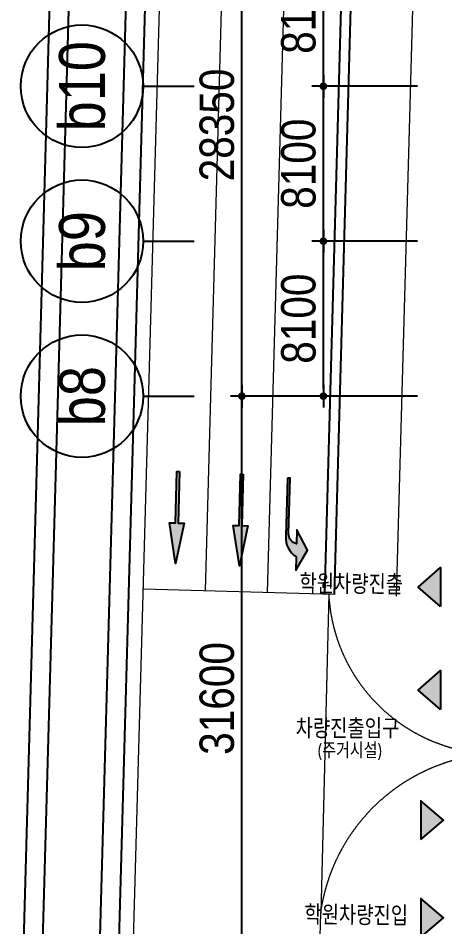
# Model space of a CAD drawing. Header units: millimetres. Extents: x 75184266 to 76346726, y -35850126 to -33679385.
# Drawn here: x 75269839 to 75292167, y -34941699 to -34894206 of the extents above; entities that cross this region are included whole.
import ezdxf
from ezdxf.enums import TextEntityAlignment as Align
from ezdxf.xclip import XClip

# ---------------------------------------------------------------- set-up
doc = ezdxf.new("R2010")
doc.units = ezdxf.units.MM
doc.header["$LTSCALE"] = 50
doc.header["$MEASUREMENT"] = 0
doc.header["$XCLIPFRAME"] = 2
doc.header["$PDMODE"] = 1
doc.header["$PDSIZE"] = -3
doc.linetypes.add('XR-지하3층$0$L2-2', pattern=[2.5, 1, -1.5])
doc.layers.get('0').update_dxf_attribs({"linetype": 'CONTINUOUS'})
doc.layers.get('Defpoints').update_dxf_attribs({"color": 51, "linetype": 'CONTINUOUS'})
for name, color, linetype, lineweight in [('XR-지하3층$0$$-길가장자리선', 7, 'CONTINUOUS', 0), ('XR-지하3층$0$$-정지선', 6, 'CONTINUOUS', 0), ('XR-지하3층$0$$-차로분리', 7, 'CONTINUOUS', 0)]:
    doc.layers.add(name, color=color, linetype=linetype, lineweight=lineweight)
for name, color, linetype in [('XR-지하3층$0$-노면표시', 1, 'CONTINUOUS'), ('XR-지하3층$0$0중앙선', 1, 'CONTINUOUS'), ('XR-지하3층$0$보도라인', 7, 'CONTINUOUS')]:
    doc.layers.add(name, color=color, linetype=linetype)
doc.layers.add('건축', color=8, linetype='CONTINUOUS', plot=False)
doc.styles.add('XR-지하3층$0$20110829_평면도_면적조정$0$돋움', font='')
doc.styles.add('XR-지하3층$0$돋움', font='', dxfattribs={"width": 0.9})
doc.styles.add('XR-지하3층$0$울릉도m', font='')
doc.styles.get('XR-지하3층$0$20110829_평면도_면적조정$0$돋움').set_extended_font_data('Dotum')
doc.styles.get('XR-지하3층$0$돋움').set_extended_font_data('Dotum')
doc.styles.get('XR-지하3층$0$울릉도m').set_extended_font_data('Malgun Gothic')
doc.dimstyles.new('XR-지하3층$0$20110829_평면도_면적조정$0$std_style', dxfattribs={"dimscale": 400, "dimtxt": 3, "dimasz": 1, "dimexe": 1.5, "dimexo": 2, "dimgap": 1, "dimtad": 1, "dimtoh": 1, "dimdec": 0, "dimzin": 0, "dimdsep": 46, "dimtxsty": 'XR-지하3층$0$돋움', "dimblk": 'XR-지하3층$0$20110829_평면도_면적조정$0$01420DDOT01', "dimblk1": 'XR-지하3층$0$20110829_평면도_면적조정$0$01420DDOT01', "dimblk2": 'XR-지하3층$0$20110829_평면도_면적조정$0$01420DDOT01', "dimcen": 2.5, "dimdle": 8, "dimclrd": 256, "dimclre": 256, "dimclrt": 256, "dimadec": 0, "dimazin": 0, "dimtfac": 1, "dimtdec": 0, "dimtix": 1, "dimtmove": 2, "dimatfit": 3, "dimldrblk": 'XR-지하3층$0$20110829_평면도_면적조정$0$_ClosedBlank', "dimfxl": 1, "dimtolj": 1, "dimtzin": 0, "dimlwd": -1, "dimlwe": -1, "dimarcsym": 0})

# ---------------------------------------------------------------- blocks, each defined once
blk = doc.blocks.new('XR-지하3층$0$20110829_평면도_면적조정$0$01420DDOT01')
blk.add_line((-1.5, 0), (1.5, 0))
at = {"const_width": 0.5}
blk.add_lwpolyline([(-0.25, 0, 1), (0.25, 0, 1)], format="xyb", close=True, dxfattribs=at)
blk = doc.blocks.new('*D258')
at = {"layer": 'Defpoints', "color": 0, "transparency": 16777216}
for p in [(75285812.19376442, -34897761.79008884), (75291538.98045352, -34897761.79008884, -2.355740948e-07), (75291538.98050144, -34905861.79008885, -2.355740948e-07)]:
    blk.add_point(p, dxfattribs=at)
at = {"layer": '건축'}
for p, q in [((75290738.98045352, -34897761.79008884), (75285212.19376442, -34897761.79008884)), ((75285812.19376442, -34905461.79008885), (75285812.19376442, -34898161.79008884)), ((75290738.98050144, -34905861.79008885), (75285212.19376442, -34905861.79008885))]:
    blk.add_line(p, q, dxfattribs=at)
at = {"layer": '건축', "xscale": 400, "yscale": 400, "zscale": 400}
for p, rotation in [((75285812.19376442, -34897761.79008884), 90), ((75285812.19376442, -34905861.79008885), 270)]:
    blk.add_blockref('XR-지하3층$0$20110829_평면도_면적조정$0$01420DDOT01', p, dxfattribs=dict(at, rotation=rotation))
at = {"layer": '건축', "insert": (75284510.97259754, -34901811.79008884), "char_height": 1800, "attachment_point": 5, "rotation": 90, "style": 'XR-지하3층$0$돋움'}
blk.add_mtext('\\A1;8100', dxfattribs=at)
blk = doc.blocks.new('XR-지하3층$0$20110829_평면도_면적조정$0$_ClosedBlank')
at = {"color": 0, "linetype": 'ByBlock', "lineweight": -2}
for p, q in [((-1, 0.1666666666666666), (0, 0)), ((-1, 0.1666666666666666), (-1, -0.1666666666666666)), ((0, 0), (-1, -0.1666666666666666))]:
    blk.add_line(p, q, dxfattribs=at)
blk = doc.blocks.new('*D259')
at = {"layer": 'Defpoints', "color": 0, "transparency": 16777216}
for p in [(75285812.19376442, -34889661.79008882), (75291538.9804535, -34889661.79008882, -2.355740948e-07), (75291538.98050144, -34897761.79008884, -2.355740948e-07)]:
    blk.add_point(p, dxfattribs=at)
at = {"layer": '건축'}
for p, q in [((75290738.9804535, -34889661.79008882), (75285212.19376442, -34889661.79008882)), ((75285812.19376442, -34897361.79008884), (75285812.19376442, -34890061.79008882)), ((75290738.98050144, -34897761.79008884), (75285212.19376442, -34897761.79008884))]:
    blk.add_line(p, q, dxfattribs=at)
at = {"layer": '건축', "xscale": 400, "yscale": 400, "zscale": 400}
for p, rotation in [((75285812.19376442, -34889661.79008882), 90), ((75285812.19376442, -34897761.79008884), 270)]:
    blk.add_blockref('XR-지하3층$0$20110829_평면도_면적조정$0$01420DDOT01', p, dxfattribs=dict(at, rotation=rotation))
at = {"layer": '건축', "insert": (75284510.97259754, -34893711.79008882), "char_height": 1800, "attachment_point": 5, "rotation": 90, "style": 'XR-지하3층$0$돋움'}
blk.add_mtext('\\A1;8100', dxfattribs=at)
blk = doc.blocks.new('*D277')
at = {"layer": 'Defpoints', "color": 0, "transparency": 16777216}
for p in [(75285812.19376442, -34905861.79008885), (75291538.98045352, -34905861.79008885, -2.355740948e-07), (75291538.98050143, -34913961.79008886, -2.355740948e-07)]:
    blk.add_point(p, dxfattribs=at)
at = {"layer": '건축'}
for p, q in [((75290738.98045352, -34905861.79008885), (75285212.19376442, -34905861.79008885)), ((75285812.19376442, -34913561.79008886), (75285812.19376442, -34906261.79008885)), ((75290738.98050143, -34913961.79008886), (75285212.19376442, -34913961.79008886))]:
    blk.add_line(p, q, dxfattribs=at)
at = {"layer": '건축', "xscale": 400, "yscale": 400, "zscale": 400}
for p, rotation in [((75285812.19376442, -34905861.79008885), 90), ((75285812.19376442, -34913961.79008886), 270)]:
    blk.add_blockref('XR-지하3층$0$20110829_평면도_면적조정$0$01420DDOT01', p, dxfattribs=dict(at, rotation=rotation))
at = {"layer": '건축', "insert": (75284510.97259754, -34909911.79008885), "char_height": 1800, "attachment_point": 5, "rotation": 90, "style": 'XR-지하3층$0$돋움'}
blk.add_mtext('\\A1;8100', dxfattribs=at)
blk = doc.blocks.new('*D278')
at = {"layer": 'Defpoints', "color": 0, "transparency": 16777216}
for p in [(75281545.52609628, -34885611.79008883), (75291538.9803337, -34885611.79008883, -2.355740948e-07), (75291538.98050141, -34913961.79008885, -2.355740948e-07)]:
    blk.add_point(p, dxfattribs=at)
at = {"layer": '건축'}
for p, q in [((75290738.9803337, -34885611.79008883), (75280945.52609628, -34885611.79008883)), ((75281545.52609628, -34913561.79008885), (75281545.52609628, -34886011.79008883)), ((75290738.98050141, -34913961.79008885), (75280945.52609628, -34913961.79008885))]:
    blk.add_line(p, q, dxfattribs=at)
at = {"layer": '건축', "xscale": 400, "yscale": 400, "zscale": 400}
for p, rotation in [((75281545.52609628, -34885611.79008883), 90), ((75281545.52609628, -34913961.79008885), 270)]:
    blk.add_blockref('XR-지하3층$0$20110829_평면도_면적조정$0$01420DDOT01', p, dxfattribs=dict(at, rotation=rotation))
at = {"layer": '건축', "insert": (75280244.3049294, -34899786.79008884), "char_height": 1800, "attachment_point": 5, "rotation": 90, "style": 'XR-지하3층$0$돋움'}
blk.add_mtext('\\A1;28350', dxfattribs=at)
blk = doc.blocks.new('*D287')
at = {"layer": 'Defpoints', "color": 0, "transparency": 16777216}
for p in [(75281545.52579989, -34913961.79008886), (75291538.98000269, -34913961.79008886, -2.355740948e-07), (75291538.98018965, -34945561.79008889, -2.355740948e-07)]:
    blk.add_point(p, dxfattribs=at)
at = {"layer": '건축'}
for p, q in [((75290738.98000269, -34913961.79008886), (75280945.52579989, -34913961.79008886)), ((75281545.52579989, -34945161.79008889), (75281545.52579989, -34914361.79008886)), ((75290738.98018965, -34945561.79008889), (75280945.52579989, -34945561.79008889))]:
    blk.add_line(p, q, dxfattribs=at)
at = {"layer": '건축', "xscale": 400, "yscale": 400, "zscale": 400}
for p, rotation in [((75281545.52579989, -34913961.79008886), 90), ((75281545.52579989, -34945561.79008889), 270)]:
    blk.add_blockref('XR-지하3층$0$20110829_평면도_면적조정$0$01420DDOT01', p, dxfattribs=dict(at, rotation=rotation))
at = {"layer": '건축', "insert": (75280244.304633, -34929761.79008887), "char_height": 1800, "attachment_point": 5, "rotation": 90, "style": 'XR-지하3층$0$돋움'}
blk.add_mtext('\\A1;31600', dxfattribs=at)
blk = doc.blocks.new('XR-지하3층$0$A$C0CEE15A2')
at = {"layer": 'XR-지하3층$0$-노면표시'}
blk.add_hatch(color=0, dxfattribs=at).paths.add_polyline_path([(0.3899994678722578, -1.295120455e-07), (0.3899994676976348, 3.359999870473982), (-5.321999197e-07, 3.359999870444879), (0.4799994676650388, 5.99999987037154), (0.9599994677046196, 3.359999870386673), (0.5699994677488576, 3.359999870473982), (0.5699994678652729, -1.295120455e-07)])
at = {"layer": 'XR-지하3층$0$-노면표시', "color": 0}
blk.add_lwpolyline([(0.3899994678722578, -1.295120455e-07), (0.3899994676976348, 3.359999870473982), (-5.321999197e-07, 3.359999870444879), (0.4799994676650388, 5.99999987037154), (0.9599994677046196, 3.359999870386673), (0.5699994677488576, 3.359999870473982), (0.5699994678652729, -1.295120455e-07)], close=True, dxfattribs=at)
blk = doc.blocks.new('XR-지하3층$0$A$C33D12ECD')
at = {"layer": 'XR-지하3층$0$-노면표시'}
h = blk.add_hatch(color=0, dxfattribs=at)
edge = h.paths.add_edge_path()
edge.add_line((-2.087945177e-07, -6.79865479e-08), (-2.09260179e-07, 3.803094377566593))
edge.add_arc((1.502735466064706, 3.846708279363833), 1.503368445300125, 121.34045414731781, 181.662428903417, ccw=False)
edge.add_line((0.7208000427890511, 5.130722950678316), (0.7208000427890511, 5.999999932013452))
edge.add_line((0.7208000427890511, 5.999999932013452), (1.44080004276111, 4.67999993203557))
edge.add_line((1.44080004276111, 4.67999993203557), (0.7208000427890511, 3.359999931999481))
edge.add_line((0.7208000427890511, 3.359999931999481), (0.7208000427890511, 4.279563535179477))
edge.add_arc((0.8942707063816375, 3.583830494942941), 0.7170331473537509, 104.0003825609217, 174.9691937768473)
edge.add_line((0.1799997907910438, 3.646708102605771), (0.1799997912567051, -6.792834028601646e-08))
edge.add_line((0.1799997912567051, -6.79283403e-08), (-2.087945177031703e-07, -6.79865479e-08))
at = {"layer": 'XR-지하3층$0$-노면표시', "color": 0}
blk.add_lwpolyline([(-2.087945177e-07, -6.79865479e-08), (-2.09260179e-07, 3.803094377566593, -0.2694555061927728), (0.7208000427890511, 5.130722950678316), (0.7208000427890511, 5.999999932013452), (1.44080004276111, 4.67999993203557), (0.7208000427890511, 3.359999931999481), (0.7208000427890511, 4.279563535179477, 0.319952499279147), (0.1799997907910438, 3.646708102605771), (0.1799997912567051, -6.79283403e-08)], format="xyb", close=True, dxfattribs=at)
blk = doc.blocks.new('XR-지하3층$0$A$C723B38EE')
at = {"layer": 'XR-지하3층$0$$-길가장자리선', "color": 8}
blk.add_lwpolyline([(158.3657271161936, 186.6705621869769), (161.9725799737207, 315.9186574233609)], dxfattribs=at)
at = {"layer": 'XR-지하3층$0$$-정지선', "color": 8}
blk.add_line((170.51175515083, 263.4319031071864), (160.5156467222114, 263.7108588024785), dxfattribs=at)
at = {"layer": 'XR-지하3층$0$$-차로분리', "color": 8, "linetype": 'XR-지하3층$0$L2-2', "ltscale": 30}
for p in [(170.2154991447751, 263.4401705545315), (169.6371927779692, 241.0548001585266)]:
    blk.add_line(p, (169.7964999352116, 246.7634185703646), dxfattribs=at)
at = {"layer": 'XR-지하3층$0$$-차로분리', "color": 8, "linetype": 'XR-지하3층$0$L2-2', "ltscale": 80, "flags": 128}
for points in [[(163.7643819615768, 263.6201982014827), (165.1625090752059, 313.7207355622013)], [(167.0134309613932, 263.5295288446141), (168.416132341139, 313.6371555346777)], [(173.760490390312, 263.3412425062415), (175.0755489084549, 310.4650968219357)]]:
    blk.add_lwpolyline(points, dxfattribs=at)
at = {"layer": 'XR-지하3층$0$$-차로분리', "color": 8, "linetype": 'XR-지하3층$0$L2-2', "ltscale": 30, "flags": 128}
for points in [[(170.2154991447751, 263.4401705545388, 0.3853734974877132), (178.5942510533932, 255.1024997972781, 33.15928212849435)], [(169.7964999352116, 246.7634185703646, -0.3519548336868403), (178.5942510533932, 255.1067696650644, -33.15928212849435)]]:
    blk.add_lwpolyline(points, format="xyb", dxfattribs=at)
at = {"layer": 'XR-지하3층$0$0중앙선', "color": 8}
for p, q in [((170.0119497294799, 263.4458508919706), (171.4104632923117, 313.5602362841382)), ((170.51175515083, 263.4319031071864), (171.910299629686, 313.547396341899))]:
    blk.add_line(p, q, dxfattribs=at)
at = {"layer": 'XR-지하3층$0$보도라인', "color": 8}
for points in [[(157.5797359500138, 185.3913163199831), (161.3287141549517, 319.7323363709074)], [(152.6134877158329, 186.6705307940865), (156.1657641618366, 313.962932947652)], [(153.6138772490376, 186.6705388459157), (157.1653750045516, 313.935037378149)], [(156.6150458491611, 186.6705630014548), (160.1642075333075, 313.8513506696472)]]:
    blk.add_lwpolyline(points, dxfattribs=at)
at = {"layer": 'XR-지하3층$0$-노면표시', "color": 8, "yscale": 0.7999904672359737}
for name, p, xscale, zscale, rotation in [('XR-지하3층$0$A$C0CEE15A2', (162.7235569773329, 269.8394377223958), 0.7999904672359737, 0.7999904672359737, 178.4014942388451), ('XR-지하3층$0$A$C0CEE15A2', (166.0575816224591, 269.706931281813), 0.7999904672359737, 0.7999904672359737, 178.4014942388451), ('XR-지하3층$0$A$C33D12ECD', (168.0491515916364, 269.5141923676711), -0.7999904672359737, 0.7999904672359744, 178.4014942504556)]:
    blk.add_blockref(name, p, dxfattribs=dict(at, xscale=xscale, zscale=zscale, rotation=rotation))

msp = doc.modelspace()

# ---------------------------------------------------------------- hatches: boundary and pattern name
at = {"layer": '건축', "ltscale": 1000}
h = msp.add_hatch(color=256, dxfattribs=at)
h.dxf.hatch_style = 1
h.paths.add_polyline_path([(75291944.55525115, -34924949.19376849), (75290766.19639403, -34923937.64579199), (75291944.55525115, -34922926.0978155)])
h = msp.add_hatch(color=256, dxfattribs=at)
h.dxf.hatch_style = 1
h.paths.add_polyline_path([(75291944.55525115, -34930332.66948565), (75290766.19639403, -34929321.12150915), (75291944.55525115, -34928309.57353267)])
h = msp.add_hatch(color=256, dxfattribs=at)
h.dxf.hatch_style = 1
h.paths.add_polyline_path([(75290911.53194444, -34937140.81751622), (75292089.89080161, -34936129.26953973), (75290911.53194444, -34935117.72156322)])
h = msp.add_hatch(color=256, dxfattribs=at)
h.dxf.hatch_style = 1
h.paths.add_polyline_path([(75290911.53194444, -34942241.78516896), (75292089.89080161, -34941230.23719248), (75290911.53194444, -34940218.68921597)])

# ---------------------------------------------------------------- linework, layer by layer
at = {"layer": '건축'}
for p, q in [((75276378.85547434, -34897761.76996377), (75279045.522141, -34897761.76994798)), ((75276378.85552227, -34905861.76996378), (75279045.52218893, -34905861.76994798)), ((75276378.85552227, -34913961.76996379), (75279045.52218893, -34913961.76994799))]:
    msp.add_line(p, q, dxfattribs=at)
at = {"layer": '건축', "ltscale": 1000}
for points in [[(75291944.55525115, -34924949.19376849), (75290766.19639403, -34923937.64579199), (75290766.19639403, -34923937.64579199), (75291944.55525115, -34922926.0978155)], [(75291944.55525115, -34930332.66948565), (75290766.19639403, -34929321.12150915), (75290766.19639403, -34929321.12150915), (75291944.55525115, -34928309.57353267)], [(75290911.53194444, -34937140.81751622), (75292089.89080161, -34936129.26953973), (75292089.89080161, -34936129.26953973), (75290911.53194444, -34935117.72156322)], [(75290911.53194444, -34942241.78516896), (75292089.89080161, -34941230.23719248), (75292089.89080161, -34941230.23719248), (75290911.53194444, -34940218.68921597)]]:
    msp.add_lwpolyline(points, close=True, dxfattribs=at)
at = {"layer": '건축'}
for centre in [(75273178.85547432, -34897761.7699827), (75273178.85552226, -34905861.7699827), (75273178.85552226, -34913961.76998271)]:
    msp.add_circle(centre, 3200, dxfattribs=at)

# ---------------------------------------------------------------- block references
at = {"layer": '건축', "ltscale": 0.5}
ref = msp.add_blockref('XR-지하3층$0$A$C723B38EE', (75115875.25999251, -35187756.20551546), dxfattribs=dict(at, xscale=999.9999999999998, yscale=999.9999999999998, zscale=999.9999999999998))
XClip(ref).set_block_clipping_path([(137.77984422676673, 119.99583575721772), (497.85118767648237, 396.6664658142836)])

# ---------------------------------------------------------------- texts
at = {"layer": '건축', "style": 'XR-지하3층$0$20110829_평면도_면적조정$0$돋움', "width": 0.9}
for s, p in [('b10', (75273178.85547432, -34897761.7699827)), ('b9', (75273178.85552226, -34905861.7699827)), ('b8', (75273178.85552226, -34913961.76998271))]:
    msp.add_text(s, height=2400, rotation=90, dxfattribs=at).set_placement(p, align=Align.MIDDLE_CENTER)
at = {"layer": '건축', "style": 'XR-지하3층$0$울릉도m', "width": 0.8}
for s, p in [('학원차량진출', (75284553.3197738, -34924177.31968967)), ('학원차량진입', (75284813.0048466, -34941485.51430494))]:
    msp.add_text(s, height=900, rotation=359.3612934338562, dxfattribs=at).set_placement(p)
for s, height, p in [('차량진출입구', 900, (75284359.3773013, -34931754.40824005)), ('(주거시설)', 719.9999999999999, (75285523.99657367, -34932814.97768943))]:
    msp.add_text(s, height=height, dxfattribs=at).set_placement(p)

# ---------------------------------------------------------------- dimensions: what is measured, and where the dimension line sits
at = {"layer": '건축'}
for base, p1, p2, picture, middle in [((75281545.52609628, -34885611.79008883), (75291538.98050141, -34913961.79008885, -2.35720489e-07), (75291538.9803337, -34885611.79008883, -2.35720489e-07), '*D278', (75280244.3049294, -34899786.79008884)), ((75285812.19376442, -34889661.79008882), (75291538.98050144, -34897761.79008884, -2.355740948e-07), (75291538.9804535, -34889661.79008882, -2.355740948e-07), '*D259', (75284510.97259754, -34893711.79008882)), ((75285812.19376442, -34897761.79008884), (75291538.98050144, -34905861.79008885, -2.355740948e-07), (75291538.98045352, -34897761.79008884, -2.355740948e-07), '*D258', (75284510.97259754, -34901811.79008884)), ((75285812.19376442, -34905861.79008885), (75291538.98050143, -34913961.79008886, -2.35720489e-07), (75291538.98045352, -34905861.79008885, -2.35720489e-07), '*D277', (75284510.97259754, -34909911.79008885)), ((75281545.52579989, -34913961.79008886), (75291538.98018965, -34945561.79008889, -2.355740948e-07), (75291538.98000269, -34913961.79008886, -2.355740948e-07), '*D287', (75280244.304633, -34929761.79008887))]:
    dim = msp.add_linear_dim(base=base, p1=p1, p2=p2, angle=90, dimstyle='XR-지하3층$0$20110829_평면도_면적조정$0$std_style', override={"dimtxt": 4.5}, dxfattribs=at)
    dim.commit()
    dim.dimension.update_dxf_attribs({"geometry": picture, "text_midpoint": middle})

doc.saveas('drawing.dxf')
